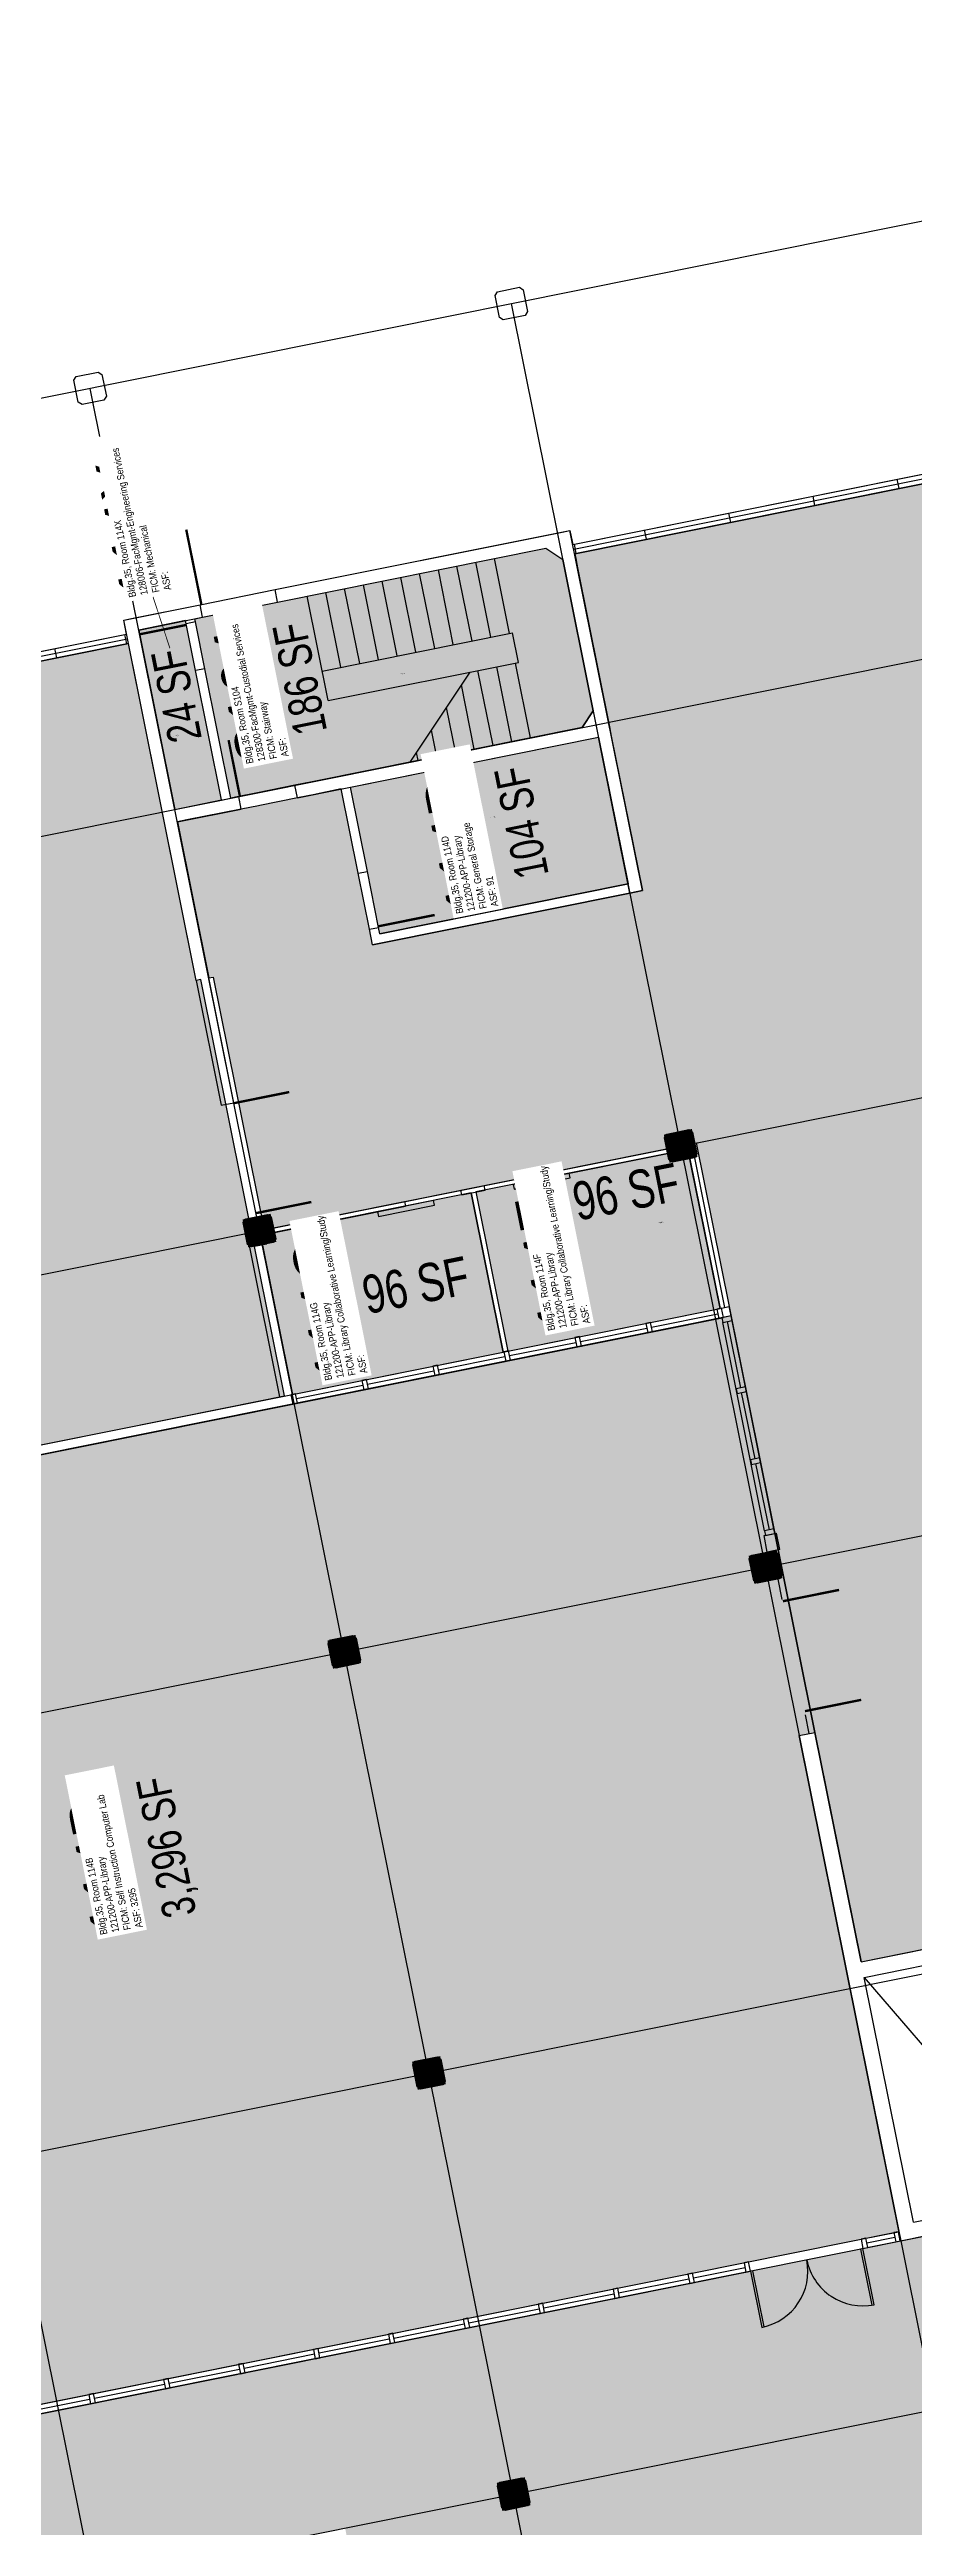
# Model space of a CAD drawing. Header units: inches. Extents: x 69201055 to 69205028, y 27678536 to 27681908.
# Drawn here: x 69203412 to 69203955, y 27680352 to 27681908 of the extents above; entities that cross this region are included whole.
import ezdxf
from ezdxf.enums import TextEntityAlignment as Align

# ---------------------------------------------------------------- set-up
doc = ezdxf.new("R2010")
doc.units = ezdxf.units.IN
doc.header["$LTSCALE"] = 10
doc.header["$MEASUREMENT"] = 0
doc.layers.get('0').update_dxf_attribs({"linetype": 'CONTINUOUS'})
for name, color, linetype in [('A-COLS', 5, 'CONTINUOUS'), ('A-DOOR', 2, 'CONTINUOUS'), ('A-FLOR', 3, 'CONTINUOUS'), ('A-GLAZ', 1, 'CONTINUOUS'), ('A-GRID', 1, 'CONTINUOUS'), ('A-IDEN-RNUM', 7, 'CONTINUOUS'), ('A-IDEN-SNUM', 4, 'CONTINUOUS'), ('A-IDEN-VNUM', 4, 'CONTINUOUS'), ('A-WALL', 5, 'CONTINUOUS'), ('AREA-ASSIGN', 7, 'CONTINUOUS'), ('AREA-GROSS', 1, 'CONTINUOUS'), ('AREA-TEXT', 3, 'CONTINUOUS'), ('Rooms-Category-Color', 7, 'CONTINUOUS'), ('Rooms-College-Color', 7, 'CONTINUOUS'), ('Rooms-Department-Color', 7, 'CONTINUOUS'), ('Rooms-Division-Color', 7, 'CONTINUOUS'), ('Rooms-Information', 7, 'CONTINUOUS')]:
    doc.layers.add(name, color=color, linetype=linetype)
doc.styles.add('CP_AREA', font='arial.ttf', dxfattribs={"height": 15})
doc.styles.add('CP_ROOMSNUMBER', font='arial.ttf', dxfattribs={"height": 1})
doc.styles.add('CP_ROOMVNUMBER', font='arial.ttf', dxfattribs={"width": 0.85, "height": 0.075})

# ---------------------------------------------------------------- blocks, each defined once
blk = doc.blocks.new('COL')
at = {"layer": 'A-COLS', "const_width": 18}
blk.add_lwpolyline([(0, 9), (0, -9)], dxfattribs=at)
at = {"layer": 'A-COLS'}
blk.add_lwpolyline([(9, 7), (9, -7), (7, -9), (-7, -9), (-9, -7), (-9, 7), (-7, 9), (7, 9)], close=True, dxfattribs=at)

msp = doc.modelspace()

# ---------------------------------------------------------------- hatches: boundary and pattern name
at = {"layer": 'Rooms-Category-Color', "true_color": 0x99d7b2}
for points in [[(69204253.1, 27680773.2), (69204259, 27680774.3), (69204289.4, 27680780.5), (69204297.2, 27680782), (69204391.3, 27680801), (69204307.4, 27681218.6), (69204213.3, 27681686.2), (69203741.8, 27681591.4), (69203742.4, 27681588.5), (69203743.5, 27681582.6), (69203763.6, 27681482.6), (69203764.8, 27681476.7), (69203784.3, 27681379.7), (69203776.5, 27681378.1), (69203614.7, 27681345.6), (69203612.8, 27681355.4), (69203605.7, 27681390.7), (69203595, 27681443.6), (69203579.3, 27681440.4), (69203578.4, 27681440.2), (69203567.6, 27681438.1), (69203544, 27681433.3), (69203543.1, 27681433.1), (69203532.3, 27681431), (69203498, 27681424.1), (69203492.1, 27681422.9), (69203511.8, 27681324.9), (69203514.7, 27681325.4), (69203546.7, 27681166.6), (69203818.2, 27681221.2), (69203838.9, 27681118.3), (69203838.9, 27681118.3), (69203838.9, 27681118.3), (69203870.5, 27680961.3), (69203892.7, 27680850.6), (69203903.4, 27680797.7), (69203921.7, 27680706.5), (69204017.8, 27680725.9), (69204123.7, 27680747.1), (69204173.7, 27680757.2), (69204179.6, 27680758.4)], [(69203559.5, 27681062.1), (69203506.9, 27681323.9), (69203504, 27681323.3), (69203461.4, 27681535), (69202942.8, 27681430.8), (69203038, 27680957.2), (69203088.9, 27680967.5), (69203124.2, 27680974.6), (69203523.3, 27681054.8)], [(69203699.7, 27681090.3), (69203833.1, 27681117.1), (69203812.9, 27681217.1), (69203679.6, 27681190.3)], [(69203564.4, 27681063.1), (69203696.8, 27681089.7), (69203676.7, 27681189.7), (69203544.3, 27681163.1)]]:
    msp.add_hatch(color=253, dxfattribs=at).paths.add_polyline_path(points)
at = {"layer": 'Rooms-Category-Color', "true_color": 0xadadad}
for points in [[(69203746.4, 27681482.2), (69203577.8, 27681448.3), (69203576.8, 27681448.1), (69203566, 27681445.9), (69203542.5, 27681441.2), (69203541.5, 27681441), (69203530.7, 27681438.8), (69203525.8, 27681437.8), (69203509.4, 27681519.2), (69203503.5, 27681548.6), (69203503.1, 27681550.6), (69203508, 27681551.6), (69203555.1, 27681561), (69203723.7, 27681594.9), (69203734.3, 27681587.9), (69203753.4, 27681492.8)], [(69203497.6, 27681547.4), (69203497.2, 27681549.4), (69203467.8, 27681543.5), (69203490.5, 27681430.7), (69203519.9, 27681436.7), (69203503.6, 27681518)], [(69202189.7, 27679682), (69202220.5, 27679529.1), (69202223.4, 27679529.7), (69202258.7, 27679536.8), (69202461.6, 27679577.6), (69202482.2, 27679581.7), (69202488.1, 27679582.9), (69202494, 27679584.1), (69202507.7, 27679586.8), (69202543, 27679593.9), (69202591, 27679603.6), (69202507.7, 27680018.3), (69202506.5, 27680024.2), (69202486.4, 27680124.2), (69202485.8, 27680127.1), (69203597.5, 27680350.6), (69203611.7, 27680280.1), (69203618.8, 27680244.8), (69203663.6, 27680021.9), (69203914.6, 27680072.4), (69203954.9, 27679871.7), (69203825.5, 27679845.7), (69203785.2, 27680046.4), (69203663.6, 27680021.9), (69203704, 27679821.2), (69203704.6, 27679818.3), (69203714.2, 27679770.3), (69203721.3, 27679735), (69203730, 27679691.8), (69203732.9, 27679692.4), (69203782.9, 27679702.5), (69203788.8, 27679703.7), (69203831, 27679712.1), (69203832.9, 27679712.5), (69203838.8, 27679713.7), (69204100.6, 27679766.3), (69204073.6, 27679900.7), (69204042.6, 27680054.6), (69204138.7, 27680073.9), (69204114.4, 27680194.5), (69204539, 27680279.8), (69204544.8, 27680281), (69204541.1, 27680299.6), (69204534, 27680334.9), (69204533.4, 27680337.9), (69204526.3, 27680373.2), (69204513.3, 27680437.9), (69204506.2, 27680473.2), (69204505.2, 27680478.1), (69204498.1, 27680513.4), (69204496.3, 27680522.2), (69204492.8, 27680539.8), (69204473.3, 27680636.9), (69204052.7, 27680552.3), (69203956.6, 27680533), (69203952.7, 27680532.2), (69203155.6, 27680372), (69203156.2, 27680369), (69203151.3, 27680368), (69203150.4, 27680367.8), (69202878.8, 27680313.2), (69202843.5, 27680306.1), (69202235.7, 27680183.9), (69202165.1, 27680169.7), (69202097.4, 27680156.1), (69202097.8, 27680154.2), (69202098.6, 27680150.2), (69202099, 27680148.3), (69202104.9, 27680118.9), (69202105.7, 27680114.9), (69202106.1, 27680113), (69202118.1, 27680053.2), (69202115.2, 27680052.6), (69202124, 27680009), (69202132.2, 27679967.8), (69202147, 27679894.4), (69202155.3, 27679853.2)]]:
    msp.add_hatch(color=253, dxfattribs=at).paths.add_polyline_path(points)
at = {"layer": 'Rooms-Category-Color', "true_color": 0xe3c5e1}
msp.add_hatch(color=254, dxfattribs=at).paths.add_polyline_path([(69203618.6, 27681356.5), (69203611.5, 27681391.8), (69203600.9, 27681444.8), (69203756.8, 27681476.1), (69203775.3, 27681384), (69203619.4, 27681352.6)])
at = {"layer": 'Rooms-Category-Color', "true_color": 0xe3f498}
msp.add_hatch(color=61, dxfattribs=at).paths.add_polyline_path([(69203882.9, 27680848.7), (69203892.7, 27680850.6), (69203840.1, 27681112.4), (69203039.1, 27680951.4), (69203068.7, 27680804.3), (69203074.6, 27680805.5), (69203078.1, 27680787.8), (69203072.3, 27680786.7), (69203121.9, 27680539.6), (69203125.9, 27680540.4), (69203128.2, 27680538.8), (69203131, 27680525.1), (69203129.4, 27680522.7), (69203125.5, 27680522), (69203154.5, 27680377.8), (69203945.6, 27680536.9)])
at = {"layer": 'Rooms-College-Color', "true_color": 0x80bc67}
for points in [[(69204253.1, 27680773.2), (69204259, 27680774.3), (69204289.4, 27680780.5), (69204297.2, 27680782), (69204391.3, 27680801), (69204307.4, 27681218.6), (69204213.3, 27681686.2), (69203741.8, 27681591.4), (69203742.4, 27681588.5), (69203743.5, 27681582.6), (69203763.6, 27681482.6), (69203764.8, 27681476.7), (69203784.3, 27681379.7), (69203776.5, 27681378.1), (69203614.7, 27681345.6), (69203612.8, 27681355.4), (69203605.7, 27681390.7), (69203595, 27681443.6), (69203579.3, 27681440.4), (69203578.4, 27681440.2), (69203567.6, 27681438.1), (69203544, 27681433.3), (69203543.1, 27681433.1), (69203532.3, 27681431), (69203498, 27681424.1), (69203492.1, 27681422.9), (69203511.8, 27681324.9), (69203514.7, 27681325.4), (69203546.7, 27681166.6), (69203818.2, 27681221.2), (69203838.9, 27681118.3), (69203838.9, 27681118.3), (69203838.9, 27681118.3), (69203870.5, 27680961.3), (69203892.7, 27680850.6), (69203903.4, 27680797.7), (69203921.7, 27680706.5), (69204017.8, 27680725.9), (69204123.7, 27680747.1), (69204173.7, 27680757.2), (69204179.6, 27680758.4)], [(69203559.5, 27681062.1), (69203506.9, 27681323.9), (69203504, 27681323.3), (69203461.4, 27681535), (69202942.8, 27681430.8), (69203038, 27680957.2), (69203088.9, 27680967.5), (69203124.2, 27680974.6), (69203523.3, 27681054.8)], [(69203618.6, 27681356.5), (69203611.5, 27681391.8), (69203600.9, 27681444.8), (69203756.8, 27681476.1), (69203775.3, 27681384), (69203619.4, 27681352.6)], [(69203882.9, 27680848.7), (69203892.7, 27680850.6), (69203840.1, 27681112.4), (69203039.1, 27680951.4), (69203068.7, 27680804.3), (69203074.6, 27680805.5), (69203078.1, 27680787.8), (69203072.3, 27680786.7), (69203121.9, 27680539.6), (69203125.9, 27680540.4), (69203128.2, 27680538.8), (69203131, 27680525.1), (69203129.4, 27680522.7), (69203125.5, 27680522), (69203154.5, 27680377.8), (69203945.6, 27680536.9)]]:
    msp.add_hatch(color=83, dxfattribs=at).paths.add_polyline_path(points)
at = {"layer": 'Rooms-College-Color', "true_color": 0xadadad}
for points in [[(69203746.4, 27681482.2), (69203577.8, 27681448.3), (69203576.8, 27681448.1), (69203566, 27681445.9), (69203542.5, 27681441.2), (69203541.5, 27681441), (69203530.7, 27681438.8), (69203525.8, 27681437.8), (69203509.4, 27681519.2), (69203503.5, 27681548.6), (69203503.1, 27681550.6), (69203508, 27681551.6), (69203555.1, 27681561), (69203723.7, 27681594.9), (69203734.3, 27681587.9), (69203753.4, 27681492.8)], [(69203497.6, 27681547.4), (69203497.2, 27681549.4), (69203467.8, 27681543.5), (69203490.5, 27681430.7), (69203519.9, 27681436.7), (69203503.6, 27681518)], [(69203699.7, 27681090.3), (69203833.1, 27681117.1), (69203812.9, 27681217.1), (69203679.6, 27681190.3)], [(69203564.4, 27681063.1), (69203696.8, 27681089.7), (69203676.7, 27681189.7), (69203544.3, 27681163.1)], [(69202189.7, 27679682), (69202220.5, 27679529.1), (69202223.4, 27679529.7), (69202258.7, 27679536.8), (69202461.6, 27679577.6), (69202482.2, 27679581.7), (69202488.1, 27679582.9), (69202494, 27679584.1), (69202507.7, 27679586.8), (69202543, 27679593.9), (69202591, 27679603.6), (69202507.7, 27680018.3), (69202506.5, 27680024.2), (69202486.4, 27680124.2), (69202485.8, 27680127.1), (69203597.5, 27680350.6), (69203611.7, 27680280.1), (69203618.8, 27680244.8), (69203663.6, 27680021.9), (69203914.6, 27680072.4), (69203954.9, 27679871.7), (69203825.5, 27679845.7), (69203785.2, 27680046.4), (69203663.6, 27680021.9), (69203704, 27679821.2), (69203704.6, 27679818.3), (69203714.2, 27679770.3), (69203721.3, 27679735), (69203730, 27679691.8), (69203732.9, 27679692.4), (69203782.9, 27679702.5), (69203788.8, 27679703.7), (69203831, 27679712.1), (69203832.9, 27679712.5), (69203838.8, 27679713.7), (69204100.6, 27679766.3), (69204073.6, 27679900.7), (69204042.6, 27680054.6), (69204138.7, 27680073.9), (69204114.4, 27680194.5), (69204539, 27680279.8), (69204544.8, 27680281), (69204541.1, 27680299.6), (69204534, 27680334.9), (69204533.4, 27680337.9), (69204526.3, 27680373.2), (69204513.3, 27680437.9), (69204506.2, 27680473.2), (69204505.2, 27680478.1), (69204498.1, 27680513.4), (69204496.3, 27680522.2), (69204492.8, 27680539.8), (69204473.3, 27680636.9), (69204052.7, 27680552.3), (69203956.6, 27680533), (69203952.7, 27680532.2), (69203155.6, 27680372), (69203156.2, 27680369), (69203151.3, 27680368), (69203150.4, 27680367.8), (69202878.8, 27680313.2), (69202843.5, 27680306.1), (69202235.7, 27680183.9), (69202165.1, 27680169.7), (69202097.4, 27680156.1), (69202097.8, 27680154.2), (69202098.6, 27680150.2), (69202099, 27680148.3), (69202104.9, 27680118.9), (69202105.7, 27680114.9), (69202106.1, 27680113), (69202118.1, 27680053.2), (69202115.2, 27680052.6), (69202124, 27680009), (69202132.2, 27679967.8), (69202147, 27679894.4), (69202155.3, 27679853.2)]]:
    msp.add_hatch(color=253, dxfattribs=at).paths.add_polyline_path(points)
at = {"layer": 'Rooms-Department-Color', "true_color": 0x62f98f}
for points in [[(69204253.1, 27680773.2), (69204259, 27680774.3), (69204289.4, 27680780.5), (69204297.2, 27680782), (69204391.3, 27680801), (69204307.4, 27681218.6), (69204213.3, 27681686.2), (69203741.8, 27681591.4), (69203742.4, 27681588.5), (69203743.5, 27681582.6), (69203763.6, 27681482.6), (69203764.8, 27681476.7), (69203784.3, 27681379.7), (69203776.5, 27681378.1), (69203614.7, 27681345.6), (69203612.8, 27681355.4), (69203605.7, 27681390.7), (69203595, 27681443.6), (69203579.3, 27681440.4), (69203578.4, 27681440.2), (69203567.6, 27681438.1), (69203544, 27681433.3), (69203543.1, 27681433.1), (69203532.3, 27681431), (69203498, 27681424.1), (69203492.1, 27681422.9), (69203511.8, 27681324.9), (69203514.7, 27681325.4), (69203546.7, 27681166.6), (69203818.2, 27681221.2), (69203838.9, 27681118.3), (69203838.9, 27681118.3), (69203838.9, 27681118.3), (69203870.5, 27680961.3), (69203892.7, 27680850.6), (69203903.4, 27680797.7), (69203921.7, 27680706.5), (69204017.8, 27680725.9), (69204123.7, 27680747.1), (69204173.7, 27680757.2), (69204179.6, 27680758.4)], [(69203559.5, 27681062.1), (69203506.9, 27681323.9), (69203504, 27681323.3), (69203461.4, 27681535), (69202942.8, 27681430.8), (69203038, 27680957.2), (69203088.9, 27680967.5), (69203124.2, 27680974.6), (69203523.3, 27681054.8)], [(69203618.6, 27681356.5), (69203611.5, 27681391.8), (69203600.9, 27681444.8), (69203756.8, 27681476.1), (69203775.3, 27681384), (69203619.4, 27681352.6)], [(69203699.7, 27681090.3), (69203833.1, 27681117.1), (69203812.9, 27681217.1), (69203679.6, 27681190.3)], [(69203564.4, 27681063.1), (69203696.8, 27681089.7), (69203676.7, 27681189.7), (69203544.3, 27681163.1)], [(69203882.9, 27680848.7), (69203892.7, 27680850.6), (69203840.1, 27681112.4), (69203039.1, 27680951.4), (69203068.7, 27680804.3), (69203074.6, 27680805.5), (69203078.1, 27680787.8), (69203072.3, 27680786.7), (69203121.9, 27680539.6), (69203125.9, 27680540.4), (69203128.2, 27680538.8), (69203131, 27680525.1), (69203129.4, 27680522.7), (69203125.5, 27680522), (69203154.5, 27680377.8), (69203945.6, 27680536.9)]]:
    msp.add_hatch(color=91, dxfattribs=at).paths.add_polyline_path(points)
at = {"layer": 'Rooms-Department-Color', "true_color": 0xacacac}
for points in [[(69203746.4, 27681482.2), (69203577.8, 27681448.3), (69203576.8, 27681448.1), (69203566, 27681445.9), (69203542.5, 27681441.2), (69203541.5, 27681441), (69203530.7, 27681438.8), (69203525.8, 27681437.8), (69203509.4, 27681519.2), (69203503.5, 27681548.6), (69203503.1, 27681550.6), (69203508, 27681551.6), (69203555.1, 27681561), (69203723.7, 27681594.9), (69203734.3, 27681587.9), (69203753.4, 27681492.8)], [(69203497.6, 27681547.4), (69203497.2, 27681549.4), (69203467.8, 27681543.5), (69203490.5, 27681430.7), (69203519.9, 27681436.7), (69203503.6, 27681518)], [(69202189.7, 27679682), (69202220.5, 27679529.1), (69202223.4, 27679529.7), (69202258.7, 27679536.8), (69202461.6, 27679577.6), (69202482.2, 27679581.7), (69202488.1, 27679582.9), (69202494, 27679584.1), (69202507.7, 27679586.8), (69202543, 27679593.9), (69202591, 27679603.6), (69202507.7, 27680018.3), (69202506.5, 27680024.2), (69202486.4, 27680124.2), (69202485.8, 27680127.1), (69203597.5, 27680350.6), (69203611.7, 27680280.1), (69203618.8, 27680244.8), (69203663.6, 27680021.9), (69203914.6, 27680072.4), (69203954.9, 27679871.7), (69203825.5, 27679845.7), (69203785.2, 27680046.4), (69203663.6, 27680021.9), (69203704, 27679821.2), (69203704.6, 27679818.3), (69203714.2, 27679770.3), (69203721.3, 27679735), (69203730, 27679691.8), (69203732.9, 27679692.4), (69203782.9, 27679702.5), (69203788.8, 27679703.7), (69203831, 27679712.1), (69203832.9, 27679712.5), (69203838.8, 27679713.7), (69204100.6, 27679766.3), (69204073.6, 27679900.7), (69204042.6, 27680054.6), (69204138.7, 27680073.9), (69204114.4, 27680194.5), (69204539, 27680279.8), (69204544.8, 27680281), (69204541.1, 27680299.6), (69204534, 27680334.9), (69204533.4, 27680337.9), (69204526.3, 27680373.2), (69204513.3, 27680437.9), (69204506.2, 27680473.2), (69204505.2, 27680478.1), (69204498.1, 27680513.4), (69204496.3, 27680522.2), (69204492.8, 27680539.8), (69204473.3, 27680636.9), (69204052.7, 27680552.3), (69203956.6, 27680533), (69203952.7, 27680532.2), (69203155.6, 27680372), (69203156.2, 27680369), (69203151.3, 27680368), (69203150.4, 27680367.8), (69202878.8, 27680313.2), (69202843.5, 27680306.1), (69202235.7, 27680183.9), (69202165.1, 27680169.7), (69202097.4, 27680156.1), (69202097.8, 27680154.2), (69202098.6, 27680150.2), (69202099, 27680148.3), (69202104.9, 27680118.9), (69202105.7, 27680114.9), (69202106.1, 27680113), (69202118.1, 27680053.2), (69202115.2, 27680052.6), (69202124, 27680009), (69202132.2, 27679967.8), (69202147, 27679894.4), (69202155.3, 27679853.2)]]:
    msp.add_hatch(color=253, dxfattribs=at).paths.add_polyline_path(points)
at = {"layer": 'Rooms-Division-Color', "true_color": 0x62f98f}
for points in [[(69204253.1, 27680773.2), (69204259, 27680774.3), (69204289.4, 27680780.5), (69204297.2, 27680782), (69204391.3, 27680801), (69204307.4, 27681218.6), (69204213.3, 27681686.2), (69203741.8, 27681591.4), (69203742.4, 27681588.5), (69203743.5, 27681582.6), (69203763.6, 27681482.6), (69203764.8, 27681476.7), (69203784.3, 27681379.7), (69203776.5, 27681378.1), (69203614.7, 27681345.6), (69203612.8, 27681355.4), (69203605.7, 27681390.7), (69203595, 27681443.6), (69203579.3, 27681440.4), (69203578.4, 27681440.2), (69203567.6, 27681438.1), (69203544, 27681433.3), (69203543.1, 27681433.1), (69203532.3, 27681431), (69203498, 27681424.1), (69203492.1, 27681422.9), (69203511.8, 27681324.9), (69203514.7, 27681325.4), (69203546.7, 27681166.6), (69203818.2, 27681221.2), (69203838.9, 27681118.3), (69203838.9, 27681118.3), (69203838.9, 27681118.3), (69203870.5, 27680961.3), (69203892.7, 27680850.6), (69203903.4, 27680797.7), (69203921.7, 27680706.5), (69204017.8, 27680725.9), (69204123.7, 27680747.1), (69204173.7, 27680757.2), (69204179.6, 27680758.4)], [(69203559.5, 27681062.1), (69203506.9, 27681323.9), (69203504, 27681323.3), (69203461.4, 27681535), (69202942.8, 27681430.8), (69203038, 27680957.2), (69203088.9, 27680967.5), (69203124.2, 27680974.6), (69203523.3, 27681054.8)], [(69203618.6, 27681356.5), (69203611.5, 27681391.8), (69203600.9, 27681444.8), (69203756.8, 27681476.1), (69203775.3, 27681384), (69203619.4, 27681352.6)], [(69203699.7, 27681090.3), (69203833.1, 27681117.1), (69203812.9, 27681217.1), (69203679.6, 27681190.3)], [(69203564.4, 27681063.1), (69203696.8, 27681089.7), (69203676.7, 27681189.7), (69203544.3, 27681163.1)], [(69203882.9, 27680848.7), (69203892.7, 27680850.6), (69203840.1, 27681112.4), (69203039.1, 27680951.4), (69203068.7, 27680804.3), (69203074.6, 27680805.5), (69203078.1, 27680787.8), (69203072.3, 27680786.7), (69203121.9, 27680539.6), (69203125.9, 27680540.4), (69203128.2, 27680538.8), (69203131, 27680525.1), (69203129.4, 27680522.7), (69203125.5, 27680522), (69203154.5, 27680377.8), (69203945.6, 27680536.9)]]:
    msp.add_hatch(color=91, dxfattribs=at).paths.add_polyline_path(points)
at = {"layer": 'Rooms-Division-Color', "true_color": 0xadadad}
for points in [[(69203746.4, 27681482.2), (69203577.8, 27681448.3), (69203576.8, 27681448.1), (69203566, 27681445.9), (69203542.5, 27681441.2), (69203541.5, 27681441), (69203530.7, 27681438.8), (69203525.8, 27681437.8), (69203509.4, 27681519.2), (69203503.5, 27681548.6), (69203503.1, 27681550.6), (69203508, 27681551.6), (69203555.1, 27681561), (69203723.7, 27681594.9), (69203734.3, 27681587.9), (69203753.4, 27681492.8)], [(69203497.6, 27681547.4), (69203497.2, 27681549.4), (69203467.8, 27681543.5), (69203490.5, 27681430.7), (69203519.9, 27681436.7), (69203503.6, 27681518)], [(69202189.7, 27679682), (69202220.5, 27679529.1), (69202223.4, 27679529.7), (69202258.7, 27679536.8), (69202461.6, 27679577.6), (69202482.2, 27679581.7), (69202488.1, 27679582.9), (69202494, 27679584.1), (69202507.7, 27679586.8), (69202543, 27679593.9), (69202591, 27679603.6), (69202507.7, 27680018.3), (69202506.5, 27680024.2), (69202486.4, 27680124.2), (69202485.8, 27680127.1), (69203597.5, 27680350.6), (69203611.7, 27680280.1), (69203618.8, 27680244.8), (69203663.6, 27680021.9), (69203914.6, 27680072.4), (69203954.9, 27679871.7), (69203825.5, 27679845.7), (69203785.2, 27680046.4), (69203663.6, 27680021.9), (69203704, 27679821.2), (69203704.6, 27679818.3), (69203714.2, 27679770.3), (69203721.3, 27679735), (69203730, 27679691.8), (69203732.9, 27679692.4), (69203782.9, 27679702.5), (69203788.8, 27679703.7), (69203831, 27679712.1), (69203832.9, 27679712.5), (69203838.8, 27679713.7), (69204100.6, 27679766.3), (69204073.6, 27679900.7), (69204042.6, 27680054.6), (69204138.7, 27680073.9), (69204114.4, 27680194.5), (69204539, 27680279.8), (69204544.8, 27680281), (69204541.1, 27680299.6), (69204534, 27680334.9), (69204533.4, 27680337.9), (69204526.3, 27680373.2), (69204513.3, 27680437.9), (69204506.2, 27680473.2), (69204505.2, 27680478.1), (69204498.1, 27680513.4), (69204496.3, 27680522.2), (69204492.8, 27680539.8), (69204473.3, 27680636.9), (69204052.7, 27680552.3), (69203956.6, 27680533), (69203952.7, 27680532.2), (69203155.6, 27680372), (69203156.2, 27680369), (69203151.3, 27680368), (69203150.4, 27680367.8), (69202878.8, 27680313.2), (69202843.5, 27680306.1), (69202235.7, 27680183.9), (69202165.1, 27680169.7), (69202097.4, 27680156.1), (69202097.8, 27680154.2), (69202098.6, 27680150.2), (69202099, 27680148.3), (69202104.9, 27680118.9), (69202105.7, 27680114.9), (69202106.1, 27680113), (69202118.1, 27680053.2), (69202115.2, 27680052.6), (69202124, 27680009), (69202132.2, 27679967.8), (69202147, 27679894.4), (69202155.3, 27679853.2)]]:
    msp.add_hatch(color=253, dxfattribs=at).paths.add_polyline_path(points)

# ---------------------------------------------------------------- linework, layer by layer
at = {"layer": 'A-DOOR'}
for points in [[(69203507.2, 27681559.6, 1.5, 1.5, 0), (69203497.7, 27681606.6, 0, 0, 0), (69203498.5, 27681606.8, 0, 0, -0.414214), (69203553.8, 27681567.4, 0, 0, -0.414214)], [(69203497.8, 27681546.7, 1.5, 1.5, 0), (69203468.4, 27681540.8, 0, 0, 0), (69203468.5, 27681540.1, 0, 0, 0.414214), (69203505, 27681518.3, 0, 0, 0.414214)], [(69203531.4, 27681439, 1.5, 1.5, 0), (69203524.3, 27681474.3, 0, 0, 0), (69203525.1, 27681474.4, 0, 0, -0.414214), (69203566.3, 27681444.4, 0, 0, -0.414214)], [(69203618.5, 27681357.3, 1.5, 1.5, 0), (69203653.8, 27681364.4, 0, 0, 0), (69203653.6, 27681365.1, 0, 0, 0.414214), (69203610.1, 27681391.5, 0, 0, 0.414214)], [(69203527.1, 27681246, 1.5, 1.5, 0), (69203562.4, 27681253.1, 0, 0, 0), (69203562.5, 27681252.4, 0, 0, -0.414214), (69203532.6, 27681211.1, 0, 0, -0.414214)], [(69203541, 27681176.9, 1.5, 1.5, 0), (69203576.3, 27681184, 0, 0, 0), (69203576.1, 27681184.7, 0, 0, 0.414214), (69203532.6, 27681211.1, 0, 0, 0.414214)], [(69203872.6, 27680933.1, 1.5, 1.5, 0), (69203907.9, 27680940.2, 0, 0, 0), (69203908.1, 27680939.5, 0, 0, -0.414214), (69203878.1, 27680898.2, 0, 0, -0.414214)], [(69203886.5, 27680864, 1.5, 1.5, 0), (69203921.8, 27680871.1, 0, 0, 0), (69203921.7, 27680871.8, 0, 0, 0.414214), (69203878.1, 27680898.2, 0, 0, 0.414214)]]:
    msp.add_lwpolyline(points, format="xyseb", dxfattribs=at)
for points in [[(69203703.7, 27681192.1), (69203739, 27681199.2), (69203738.4, 27681202.1), (69203703.1, 27681195)], [(69203618.4, 27681174.9), (69203653.7, 27681182), (69203653.1, 27681185), (69203617.8, 27681177.9)], [(69203921.4, 27680525.9), (69203928.5, 27680490.6), (69203930, 27680490.9), (69203922.9, 27680526.2)], [(69203852.3, 27680512), (69203859.4, 27680476.7), (69203860.9, 27680477), (69203853.8, 27680512.3)]]:
    msp.add_lwpolyline(points, close=True, dxfattribs=at)
for centre, start, end in [((69203852.3, 27680512), 281.369, 11.369), ((69203922.9, 27680526.2), 191.369, 281.369)]:
    msp.add_arc(centre, 36, start, end, dxfattribs=at)
at = {"layer": 'A-FLOR'}
for p, q in [((69203677.3, 27681536.6), (69203667.8, 27681583.7)), ((69203689.1, 27681539), (69203679.6, 27681586.1)), ((69203700.8, 27681541.4), (69203691.4, 27681588.4)), ((69203606.7, 27681522.4), (69203597.2, 27681569.5)), ((69203618.5, 27681524.8), (69203609, 27681571.9)), ((69203630.2, 27681527.2), (69203620.8, 27681574.2)), ((69203642, 27681529.5), (69203632.5, 27681576.6)), ((69203653.8, 27681531.9), (69203644.3, 27681579)), ((69203665.5, 27681534.3), (69203656.1, 27681581.3)), ((69203586.9, 27681499.1), (69203573.7, 27681564.8)), ((69203594.9, 27681520.1), (69203585.5, 27681567.1)), ((69203583.2, 27681517.7), (69203702.8, 27681541.8)), ((69203706.5, 27681523.1), (69203702.8, 27681541.8)), ((69203586.9, 27681499.1), (69203706.5, 27681523.1)), ((69203714, 27681475.7), (69203704.6, 27681522.7)), ((69203638.5, 27681460.5), (69203676, 27681517)), ((69203678.7, 27681468.6), (69203670.6, 27681509)), ((69203690.5, 27681471), (69203681, 27681518)), ((69203702.3, 27681473.3), (69203692.8, 27681520.4)), ((69203667, 27681466.2), (69203661.2, 27681494.8)), ((69203655.2, 27681463.9), (69203651.8, 27681480.6)), ((69203643.4, 27681461.5), (69203642.4, 27681466.5)), ((69203923.7, 27680696.7), (69204040.9, 27680560.2))]:
    msp.add_line(p, q, dxfattribs=at)
at = {"layer": 'A-GLAZ'}
for p, q in [((69203740.6, 27681597.3), (69204262.1, 27681702.2)), ((69203741.2, 27681594.4), (69204262.7, 27681699.2)), ((69203741.8, 27681591.4), (69204263.3, 27681696.3)), ((69203945.7, 27681632.4), (69203944.5, 27681638.3)), ((69203839.8, 27681611.1), (69203838.6, 27681617)), ((69203892.7, 27681621.8), (69203891.6, 27681627.7)), ((69203786.9, 27681600.5), (69203785.7, 27681606.4)), ((69203742.7, 27681591.6), (69203741.6, 27681597.5)), ((69203203.3, 27681489.3), (69203460.2, 27681540.9)), ((69203203.9, 27681486.3), (69203460.8, 27681538)), ((69203460.4, 27681534.8), (69203459.2, 27681540.7)), ((69203204.5, 27681483.4), (69203461.4, 27681535)), ((69203416.3, 27681526), (69203415.1, 27681531.9)), ((69203563.4, 27681062.9), (69203831.1, 27681116.7)), ((69203564.6, 27681057), (69203832.3, 27681110.8)), ((69203745.4, 27681096.4), (69203787.1, 27681104.8)), ((69203790, 27681105.4), (69203831.7, 27681113.8)), ((69203861.1, 27680977.4), (69203834.8, 27681108.3)), ((69203846.1, 27681067.2), (69203837.8, 27681108.9)), ((69203867, 27680978.6), (69203840.7, 27681109.5)), ((69203656.2, 27681078.5), (69203697.9, 27681086.9)), ((69203700.8, 27681087.5), (69203742.5, 27681095.8)), ((69203611.6, 27681069.5), (69203653.3, 27681077.9)), ((69203567, 27681060.6), (69203608.6, 27681068.9)), ((69203855.1, 27681022.6), (69203846.7, 27681064.3)), ((69203864.1, 27680978), (69203855.7, 27681019.7)), ((69203872.2, 27680934.2), (69203869.6, 27680947)), ((69203889.2, 27680849.9), (69203886.8, 27680861.7)), ((69203921.7, 27680532.1), (69203945.3, 27680536.8)), ((69203922.9, 27680526.2), (69203946.8, 27680531)), ((69203925.3, 27680529.8), (69203942.9, 27680533.3)), ((69203154.1, 27680377.8), (69203851.1, 27680517.9)), ((69203155.6, 27680372), (69203852.3, 27680512)), ((69203816.4, 27680507.9), (69203848.8, 27680514.4)), ((69203722.3, 27680489), (69203766.4, 27680497.8)), ((69203769.4, 27680498.4), (69203813.5, 27680507.3)), ((69203628.2, 27680470), (69203672.3, 27680478.9)), ((69203675.3, 27680479.5), (69203719.4, 27680488.4)), ((69203581.2, 27680460.6), (69203625.3, 27680469.4)), ((69203487, 27680441.6), (69203531.2, 27680450.5)), ((69203534.1, 27680451.1), (69203578.2, 27680460)), ((69203392.9, 27680422.7), (69203437, 27680431.6)), ((69203440, 27680432.2), (69203484.1, 27680441.1))]:
    msp.add_line(p, q, dxfattribs=at)
for points in [[(69203831.1, 27681116.7), (69203832.3, 27681110.8), (69203835.2, 27681111.4), (69203834, 27681117.3)], [(69203786.5, 27681107.7), (69203787.7, 27681101.9), (69203790.6, 27681102.5), (69203789.4, 27681108.3)], [(69203834.8, 27681108.3), (69203840.7, 27681109.5), (69203840.1, 27681112.4), (69203834.2, 27681111.2)], [(69203697.3, 27681089.8), (69203698.5, 27681083.9), (69203701.4, 27681084.5), (69203700.2, 27681090.4)], [(69203741.9, 27681098.8), (69203743.1, 27681092.9), (69203746, 27681093.5), (69203744.8, 27681099.4)], [(69203608.1, 27681071.9), (69203609.2, 27681066), (69203612.2, 27681066.6), (69203611, 27681072.5)], [(69203652.7, 27681080.8), (69203653.8, 27681075), (69203656.8, 27681075.5), (69203655.6, 27681081.4)], [(69203563.4, 27681062.9), (69203564.6, 27681057), (69203567.6, 27681057.6), (69203566.4, 27681063.5)], [(69203843.8, 27681063.7), (69203849.7, 27681064.9), (69203849.1, 27681067.8), (69203843.2, 27681066.6)], [(69203852.8, 27681019.1), (69203858.6, 27681020.3), (69203858.1, 27681023.2), (69203852.2, 27681022)], [(69203861.7, 27680974.5), (69203867.6, 27680975.6), (69203867, 27680978.6), (69203861.1, 27680977.4)], [(69203921.7, 27680532.1), (69203922.9, 27680526.2), (69203925.9, 27680526.8), (69203924.7, 27680532.7)], [(69203942.3, 27680536.3), (69203943.5, 27680530.4), (69203946.4, 27680531), (69203945.3, 27680536.8)], [(69203812.9, 27680510.2), (69203814.1, 27680504.3), (69203817, 27680504.9), (69203815.9, 27680510.8)], [(69203848.2, 27680517.3), (69203849.4, 27680511.4), (69203852.3, 27680512), (69203851.1, 27680517.9)], [(69203765.9, 27680500.8), (69203767, 27680494.9), (69203770, 27680495.5), (69203768.8, 27680501.4)], [(69203671.7, 27680481.8), (69203672.9, 27680476), (69203675.9, 27680476.6), (69203674.7, 27680482.4)], [(69203718.8, 27680491.3), (69203720, 27680485.4), (69203722.9, 27680486), (69203721.7, 27680491.9)], [(69203577.6, 27680462.9), (69203578.8, 27680457), (69203581.7, 27680457.6), (69203580.6, 27680463.5)], [(69203624.7, 27680472.4), (69203625.9, 27680466.5), (69203628.8, 27680467.1), (69203627.6, 27680473)], [(69203530.6, 27680453.5), (69203531.7, 27680447.6), (69203534.7, 27680448.2), (69203533.5, 27680454.1)], [(69203436.4, 27680434.5), (69203437.6, 27680428.7), (69203440.6, 27680429.2), (69203439.4, 27680435.1)], [(69203483.5, 27680444), (69203484.7, 27680438.1), (69203487.6, 27680438.7), (69203486.4, 27680444.6)]]:
    msp.add_lwpolyline(points, close=True, dxfattribs=at)
at = {"layer": 'A-GRID'}
for p, q in [((69201055, 27681216.4), (69204496.1, 27681908.3)), ((69204234.2, 27679101.6), (69203702, 27681748.7)), ((69203969.5, 27679048.4), (69203437.3, 27681695.4)), ((69201108.2, 27680951.7), (69204549.3, 27681643.6)), ((69203704.8, 27678995.2), (69203172.6, 27681642.2)), ((69201161.4, 27680687), (69204602.5, 27681378.9)), ((69201214.6, 27680422.3), (69204655.8, 27681114.2)), ((69201267.9, 27680157.6), (69204709, 27680849.5)), ((69201321.1, 27679892.9), (69204762.2, 27680584.8))]:
    msp.add_line(p, q, dxfattribs=at)
at = {"layer": 'A-IDEN-VNUM', "const_width": 0.5}
msp.add_lwpolyline([(69203475.7, 27681567.8), (69203487.4, 27681532.1)], dxfattribs=at)
at = {"layer": 'A-WALL'}
for p, q in [((69203553.5, 27681568.9), (69203738.8, 27681606.1)), ((69203784.3, 27681379.7), (69203738.8, 27681606.1)), ((69203555.1, 27681561), (69203723.7, 27681594.9)), ((69203723.7, 27681594.9), (69203734.3, 27681587.9)), ((69203753.4, 27681492.8), (69203734.3, 27681587.9)), ((69203555.1, 27681561), (69203553.5, 27681568.9)), ((69203458.4, 27681549.7), (69203506.5, 27681559.4)), ((69203508, 27681551.6), (69203506.5, 27681559.4)), ((69203504, 27681323.3), (69203458.4, 27681549.7)), ((69203467.8, 27681543.5), (69203508, 27681551.6)), ((69203490.5, 27681430.7), (69203467.8, 27681543.5)), ((69203497.6, 27681547.4), (69203497.2, 27681549.4)), ((69203503.5, 27681548.6), (69203497.6, 27681547.4)), ((69203503.5, 27681548.6), (69203503.1, 27681550.6)), ((69203509.4, 27681519.2), (69203503.6, 27681518)), ((69203519.9, 27681436.7), (69203503.6, 27681518)), ((69203525.8, 27681437.8), (69203509.4, 27681519.2)), ((69203746.4, 27681482.2), (69203753.4, 27681492.8)), ((69203566, 27681445.9), (69203746.4, 27681482.2)), ((69203567.6, 27681438.1), (69203756.8, 27681476.1)), ((69203776.5, 27681378.1), (69203756.8, 27681476.1)), ((69203567.6, 27681438.1), (69203566, 27681445.9)), ((69203605.7, 27681390.7), (69203595, 27681443.6)), ((69203611.5, 27681391.8), (69203600.9, 27681444.8)), ((69203490.5, 27681430.7), (69203530.7, 27681438.8)), ((69203492.1, 27681422.9), (69203532.3, 27681431)), ((69203532.3, 27681431), (69203530.7, 27681438.8)), ((69203511.8, 27681324.9), (69203492.1, 27681422.9)), ((69203605.7, 27681390.7), (69203611.5, 27681391.8)), ((69203619.4, 27681352.6), (69203775.3, 27681384)), ((69203614.7, 27681345.6), (69203776.5, 27681378.1)), ((69203776.5, 27681378.1), (69203784.3, 27681379.7)), ((69203612.8, 27681355.4), (69203618.6, 27681356.5)), ((69203614.7, 27681345.6), (69203612.8, 27681355.4)), ((69203619.4, 27681352.6), (69203618.6, 27681356.5)), ((69203504, 27681323.3), (69203519.7, 27681244.9)), ((69203527.6, 27681246.4), (69203511.8, 27681324.9)), ((69203519.7, 27681244.9), (69203527.6, 27681246.4)), ((69203720.8, 27681198.6), (69203800.2, 27681214.5)), ((69203814.1, 27681211.2), (69203833.1, 27681117.1)), ((69203553.1, 27681164.9), (69203635.5, 27681181.4)), ((69203670.8, 27681188.5), (69203685.5, 27681191.5)), ((69203679.6, 27681190.3), (69203699.7, 27681090.3)), ((69203556.6, 27681061.5), (69203537.7, 27681155.6)), ((69203540.6, 27681156.2), (69203548.4, 27681157.8)), ((69203545.5, 27681157.2), (69203564.4, 27681063.1)), ((69203834, 27681117.3), (69203838.9, 27681118.3)), ((69203835.2, 27681111.4), (69203834, 27681117.3)), ((69203840.1, 27681112.4), (69203838.9, 27681118.3)), ((69203840.1, 27681112.4), (69203835.2, 27681111.4)), ((69203338.9, 27681017.8), (69203563.4, 27681062.9)), ((69203340.1, 27681011.9), (69203564.6, 27681057)), ((69203563.4, 27681062.9), (69203564.6, 27681057)), ((69203860.8, 27680974.3), (69203868.6, 27680975.8)), ((69203862.8, 27680964), (69203860.8, 27680974.3)), ((69203870.7, 27680965.6), (69203862.8, 27680964)), ((69203870.7, 27680965.6), (69203868.6, 27680975.8)), ((69203882.9, 27680848.7), (69203892.7, 27680850.6)), ((69203946.8, 27680531), (69203882.9, 27680848.7)), ((69203921.7, 27680706.5), (69203892.7, 27680850.6)), ((69203921.7, 27680706.5), (69204283.5, 27680779.3)), ((69203923.7, 27680696.7), (69204010, 27680714.1)), ((69203954.6, 27680542.8), (69203923.7, 27680696.7)), ((69203954.6, 27680542.8), (69204040.9, 27680560.2)), ((69203946.8, 27680531), (69204052.7, 27680552.3))]:
    msp.add_line(p, q, dxfattribs=at)
for points in [[(69203709.4, 27681757.3), (69203712.2, 27681743.6), (69203710.6, 27681741.2), (69203696.9, 27681738.5), (69203694.5, 27681740), (69203691.8, 27681753.8), (69203693.3, 27681756.1), (69203707.1, 27681758.9)], [(69203444.7, 27681704.1), (69203447.5, 27681690.4), (69203445.9, 27681688), (69203432.2, 27681685.2), (69203429.8, 27681686.8), (69203427.1, 27681700.5), (69203428.6, 27681702.9), (69203442.4, 27681705.6)]]:
    msp.add_lwpolyline(points, close=True, dxfattribs=at)
for points in [[(69203720.2, 27681201.5), (69203799.6, 27681217.5)], [(69203817.1, 27681211.8), (69203836, 27681117.7)], [(69203670.2, 27681191.5), (69203684.9, 27681194.4)], [(69203679.6, 27681190.3), (69203685.5, 27681191.5), (69203684.9, 27681194.4)], [(69203720.2, 27681201.5), (69203720.8, 27681198.6)], [(69203552.6, 27681167.8), (69203634.9, 27681184.4)], [(69203634.9, 27681184.4), (69203635.5, 27681181.4)], [(69203676.7, 27681189.7), (69203670.8, 27681188.5), (69203670.2, 27681191.5)], [(69203676.7, 27681189.7), (69203696.8, 27681089.7)]]:
    msp.add_lwpolyline(points, dxfattribs=at)
at = {"layer": 'AREA-ASSIGN'}
for points in [[(69204213.3, 27681686.2), (69203741.8, 27681591.4), (69203742.4, 27681588.5), (69203743.5, 27681582.6), (69203763.6, 27681482.6), (69203764.8, 27681476.7), (69203784.3, 27681379.7), (69203776.5, 27681378.1), (69203614.7, 27681345.6), (69203612.8, 27681355.4), (69203605.7, 27681390.7), (69203595, 27681443.6), (69203579.3, 27681440.4), (69203578.4, 27681440.2), (69203567.6, 27681438.1), (69203544, 27681433.3), (69203543.1, 27681433.1), (69203532.3, 27681431), (69203498, 27681424.1), (69203492.1, 27681422.9), (69203511.8, 27681324.9), (69203514.7, 27681325.4), (69203546.7, 27681166.6), (69203818.2, 27681221.2), (69203838.9, 27681118.3), (69203838.9, 27681118.3), (69203838.9, 27681118.3), (69203838.9, 27681118.3), (69203838.9, 27681118.3), (69203870.5, 27680961.3), (69203870.5, 27680961.3), (69203892.7, 27680850.6), (69203892.7, 27680850.6), (69203892.7, 27680850.6), (69203892.7, 27680850.6), (69203892.7, 27680850.6), (69203892.7, 27680850.6), (69203903.4, 27680797.7), (69203921.7, 27680706.5), (69204017.8, 27680725.9)], [(69204533.4, 27680337.9), (69204526.3, 27680373.2), (69204513.3, 27680437.9), (69204506.2, 27680473.2), (69204505.2, 27680478.1), (69204498.1, 27680513.4), (69204496.3, 27680522.2), (69204492.8, 27680539.8), (69204473.3, 27680636.9), (69204052.7, 27680552.3), (69203956.6, 27680533), (69203952.7, 27680532.2), (69203155.6, 27680372)]]:
    msp.add_lwpolyline(points, dxfattribs=at)
for points in [[(69203746.4, 27681482.2), (69203577.8, 27681448.3), (69203576.8, 27681448.1), (69203566, 27681445.9), (69203542.5, 27681441.2), (69203541.5, 27681441), (69203530.7, 27681438.8), (69203525.8, 27681437.8), (69203509.4, 27681519.2), (69203503.5, 27681548.6), (69203503.1, 27681550.6), (69203508, 27681551.6), (69203555.1, 27681561), (69203723.7, 27681594.9), (69203734.3, 27681587.9), (69203753.4, 27681492.8)], [(69203497.6, 27681547.4), (69203497.2, 27681549.4), (69203467.8, 27681543.5), (69203490.5, 27681430.7), (69203519.9, 27681436.7), (69203503.6, 27681518)], [(69203559.5, 27681062.1), (69203506.9, 27681323.9), (69203504, 27681323.3), (69203461.4, 27681535), (69202942.8, 27681430.8), (69203038, 27680957.2), (69203088.9, 27680967.5), (69203124.2, 27680974.6), (69203523.3, 27681054.8), (69203559.5, 27681062.1)], [(69203618.6, 27681356.5), (69203611.5, 27681391.8), (69203600.9, 27681444.8), (69203756.8, 27681476.1), (69203775.3, 27681384), (69203619.4, 27681352.6)], [(69203699.7, 27681090.3), (69203833.1, 27681117.1), (69203812.9, 27681217.1), (69203679.6, 27681190.3)], [(69203564.4, 27681063.1), (69203696.8, 27681089.7), (69203676.7, 27681189.7), (69203544.3, 27681163.1)], [(69203882.9, 27680848.7), (69203892.7, 27680850.6), (69203840.1, 27681112.4), (69203039.1, 27680951.4), (69203068.7, 27680804.3), (69203074.6, 27680805.5), (69203078.1, 27680787.8), (69203072.3, 27680786.7), (69203121.9, 27680539.6), (69203125.9, 27680540.4), (69203128.2, 27680538.8), (69203131, 27680525.1), (69203129.4, 27680522.7), (69203125.5, 27680522), (69203154.5, 27680377.8), (69203945.6, 27680536.9)]]:
    msp.add_lwpolyline(points, close=True, dxfattribs=at)
at = {"layer": 'AREA-GROSS'}
msp.add_lwpolyline([(69202152.4, 27681278), (69203460.2, 27681540.9), (69203458.4, 27681549.7), (69203463.3, 27681550.7), (69203506.5, 27681559.4), (69203553.5, 27681568.9), (69203733.9, 27681605.1), (69203738.8, 27681606.1), (69203740.6, 27681597.3), (69204262.1, 27681702.2)], dxfattribs=at)

# ---------------------------------------------------------------- block references
at = {"rotation": 11.36903025436199}
for p in [(69203808.4, 27681219.3), (69203543.7, 27681166), (69203861.7, 27680954.6), (69203597, 27680901.3), (69203650.2, 27680636.6), (69203703.4, 27680371.9)]:
    msp.add_blockref('COL', p, dxfattribs=at)

# ---------------------------------------------------------------- texts
at = {"layer": 'A-IDEN-RNUM', "style": 'CP_ROOMSNUMBER'}
for s, p in [('S104-00', (69203634.2, 27681515.9)), ('0114-X0', (69203492.2, 27681477)), ('0114-D0', (69203691.4, 27681425.8))]:
    msp.add_text(s, height=0.36, rotation=11.369, dxfattribs=at).set_placement(p, align=Align.MIDDLE)
for s, p in [('0114-F0', (69203796.6, 27681171)), ('0114-G0', (69203633.1, 27681137.5))]:
    msp.add_text(s, height=0.36, rotation=11.369, dxfattribs=at).set_placement(p, align=Align.MIDDLE_CENTER)
at = {"layer": 'A-IDEN-SNUM', "style": 'CP_ROOMSNUMBER'}
for s, p in [('0350S10400', (69203633.2, 27681516.1)), ('03500114X0', (69203491.2, 27681477.2)), ('03500114D0', (69203690.3, 27681426))]:
    msp.add_text(s, height=0.36, rotation=11.369, dxfattribs=at).set_placement(p, align=Align.MIDDLE)
for s, p in [('03500114F0', (69203795.6, 27681171.2)), ('03500114G0', (69203632, 27681137.8))]:
    msp.add_text(s, height=0.36, rotation=11.369, dxfattribs=at).set_placement(p, align=Align.MIDDLE_CENTER)
at = {"layer": 'A-IDEN-VNUM', "style": 'CP_ROOMVNUMBER', "width": 0.85}
for s, p in [('114X', (69203464.3, 27681608.7)), ('S104', (69203538.1, 27681504.1)), ('114D', (69203669.7, 27681410.9))]:
    msp.add_text(s, height=31.5, rotation=101.369, dxfattribs=at).set_placement(p, align=Align.MIDDLE)
for s, p in [('114F', (69203727.8, 27681146.8)), ('114G', (69203587.2, 27681118.5)), ('114B', (69203446.3, 27680768.2))]:
    msp.add_text(s, height=31.5, rotation=101.369, dxfattribs=at).set_placement(p, align=Align.MIDDLE_CENTER)
at = {"layer": 'AREA-TEXT', "style": 'CP_AREA', "width": 0.75}
for s, height, rotation, p in [('186 SF', 21, 101.369, (69203569, 27681512.8)), ('24 SF', 21, 101.369, (69203491.5, 27681502.1)), ('104 SF', 21, 101.369, (69203708.3, 27681422.5)), ('96 SF', 24, 11.369, (69203774, 27681190.5)), ('96 SF', 24, 11.369, (69203641.8, 27681131.8)), ('3,296 SF', 21, 101.369, (69203485.1, 27680778.5))]:
    msp.add_text(s, height=height, rotation=rotation, dxfattribs=at).set_placement(p, align=Align.MIDDLE_CENTER)

# ---------------------------------------------------------------- next in the draw order: texts
at = {"layer": 'Rooms-Information', "char_height": 4.5, "width": 100.8, "attachment_point": 7, "rotation": 101.369, "style": 'CP_ROOMVNUMBER', "bg_fill": 3, "box_fill_scale": 1.5, "bg_fill_color": 256, "bg_fill_true_color": 13158600, "bg_fill_transparency": 0}
for s, insert in [('Bldg.35, Room 114X^M^J128006-FacMgmt-Engineering Services^M^JFICM: Mechanical^M^JASF: ', (69203488.4, 27681569)), ('Bldg.35, Room S104^M^J128300-FacMgmt-Custodial Services^M^JFICM: Stairway^M^JASF: ', (69203562.2, 27681464.4)), ('Bldg.35, Room 114D^M^J121200-APP-Library^M^JFICM: General Storage^M^JASF: 91', (69203694, 27681370.2)), ('Bldg.35, Room 114F^M^J121200-APP-Library^M^JFICM: Library Collaborative Learning/Study^M^JASF: ', (69203751.7, 27681108.1)), ('Bldg.35, Room 114G^M^J121200-APP-Library^M^JFICM: Library Collaborative Learning/Study^M^JASF: ', (69203611.6, 27681076.8)), ('Bldg.35, Room 114B^M^J121200-APP-Library^M^JFICM: Self Instruction Computer Lab^M^JASF: 3295', (69203470.4, 27680728.4))]:
    msp.add_mtext(s, dxfattribs=dict(at, insert=insert))

doc.saveas('drawing.dxf')
